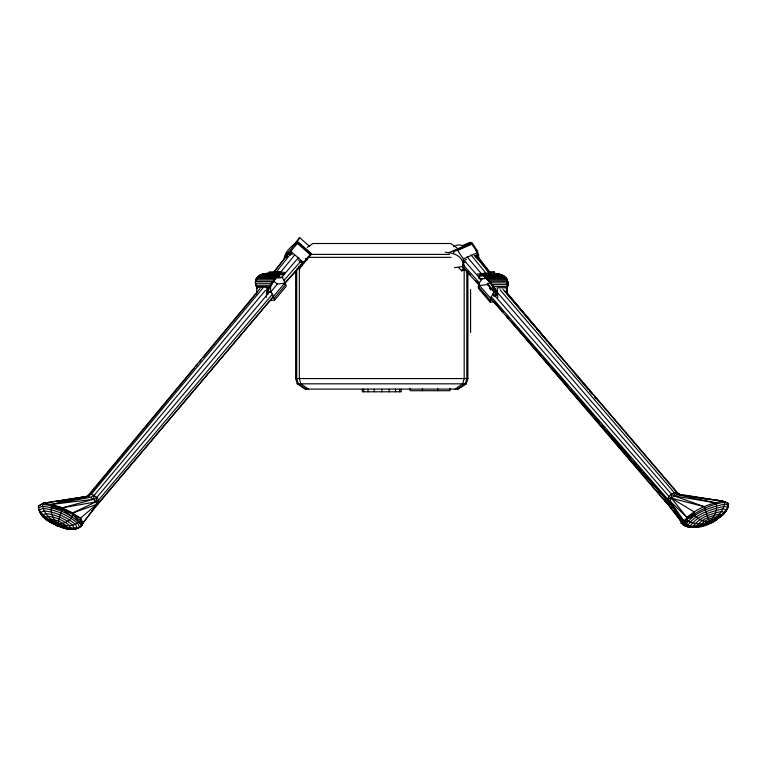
<?xml version="1.0" encoding="UTF-8"?>
<svg xmlns="http://www.w3.org/2000/svg" width="767" height="767" viewBox="0 0 767 767"><rect width="100%" height="100%" fill="white"/><g stroke="black" fill="none" stroke-linecap="round" stroke-linejoin="round"><path stroke-width="1.15" d="M467.899 271.604L467.899 378.553L466.307 383.826L458.34 389.109L305.189 389.109L297.222 383.826L295.631 378.553L295.631 271.604M299.351 268.047L299.351 378.553L300.865 383.826L308.497 389.109M464.179 269.227L464.179 378.553L462.664 383.826L455.032 389.109M466.815 271.604L466.815 378.553L465.243 383.826L457.372 389.109M506.671 288.622C511.781 280.434 502.011 273.397 494.36 274.787M506.623 280.636L507.083 280.06L488.761 279.907L488.282 280.482L489.816 281.249L507.649 281.393L507.035 287.414L507.543 286.618L493.68 286.503L484.293 275.209L483.277 274.691L478.934 275.209L478.934 278.805L479.557 278.737L479.615 275.995L481.571 274.922L481.705 275.765L483.133 275.583L485.137 276.983L490.535 283.474L494.61 289.418L495.54 292.026L495.741 294.854L493.756 295.333L493.804 296.196C499.202 296.887 495.655 288.565 493.68 286.503L493.171 287.299M503.67 277.616L503.708 276.724L485.137 276.983L485.358 276.12L501.417 275.708L501.513 276.59L502.596 276.158L484.533 276.465L484.782 275.602L501.417 275.708M38.436 506.047C38.801 523.104 65.253 531.167 73.181 514.935L72.683 513.018L62.463 507.792L51.552 504.418L43.316 503.238L38.436 506.047L43.316 503.238L88.119 496.239L91.263 494.341L262.793 288.152M458.608 267.616L461.811 270.933L464.121 267.05L463.364 258.93L457.631 250.483L454.639 250.608L453.076 253.676M478.196 259.313L477.563 252.611L471.839 244.165L469.711 243.906L468.129 245.009M261.768 275.171L261.806 274.298L263.196 273.905L268.92 273.349M256.485 294.212L256.887 286.522L266.926 286.494L266.341 297.471M283.982 274.893C275.516 272.247 272.333 286.091 267.472 290.722L267.28 294.307L268.124 293.809L267.472 290.722L268.536 287.203L278.392 274.682L280.233 273.32L284.643 274.097M270.387 292.38L270.674 286.887M276.609 277.069L278.843 277.06L279.111 271.873L285.382 272.525M506.402 279.504L506.047 277.692L504.293 277.031L504.533 276.235L502.596 275.967L502.423 274.998L497.524 274.902L499.816 274.95L500.017 274.164L498.234 274.644L498.301 273.819L496.623 274.461L496.508 273.608L494.111 274.413L498.234 274.644L502.596 275.967L503.536 275.564L506.047 277.692L506.862 278.929L506.402 279.504L502.423 274.998L494.207 273.531M477.563 253.129L477.668 251.231L472.041 242.736L469.922 242.468L462.233 245.766M267.942 293.521L268.536 287.203L256.811 287.232C253.58 282.477 256.274 275.641 261.806 274.298L279.658 274.663L279.293 273.877L263.196 273.905L279.725 273.551L280.434 274.212L280.022 273.368L266.532 273.407L266.417 274.26L264.644 273.618L264.826 274.423M283.8 274.605L284.471 273.809L281.815 274.394L281.873 273.541M57.209 525.146C63.124 529.22 79.03 533.055 83.114 523.209L96.805 504.331L99.068 502.414L284.653 283.167L301.067 264.874M479.615 275.995L481.705 275.765L482.616 274.797L482.385 275.66L483.277 274.691L482.779 275.564L483.411 274.701L495.53 274.797L483.536 274.739L483.133 275.583L483.9 274.931L498.464 275.027L498.397 275.842L500.18 275.353L484.293 275.209L483.488 275.737L483.9 274.931L496.661 274.835L483.536 274.739L482.922 275.545L483.411 274.701L485.597 274.72M697.251 526.632L693.176 527.418L687.548 525.759C695.333 513.89 711.172 509.173 724.527 506.316L727.96 507.543C720.74 520.093 697.73 534.455 684.404 523.315L683.972 521.109L669.716 503.162L669.898 500.899C671.595 497.169 675.315 494.36 679.476 494.274L722.792 501.129L728.497 503.536C728.938 508.032 725.64 512.164 722.667 515.251C719.178 516.843 712.927 524.494 709.58 522.528M298.075 268.392L311.181 253.589L298.296 242.257L290.837 251.327L284.116 258.057L285.564 256.312M265.43 290.348L94.073 495.396L93.584 499.327L95.779 501.896L96.805 504.331L96.364 505.971L81.417 524.599M257.357 288.114L257.271 288.766L255.91 285.219L270.051 285.18L270.54 285.966L271.451 283.253L255.478 283.301L255.44 281.537L272.745 281.489L273.205 282.151L273.924 279.926L255.737 279.974L256.283 278.632L257.482 278.076L257.098 277.395L276.945 277.328L276.551 276.657L257.722 276.705L258.115 277.376M478.397 258.949L478.205 259.668M286.427 257.645C280.617 252.813 299.264 241.595 299.561 237.569L309.801 246.571M482.568 278.306L479.385 282.85L478.416 288.363L490.238 302.179L493.718 301.843M490.238 302.179L491.206 296.676L494.379 292.122M51.121 522.797L44.371 517.83L43.019 514.82L45.819 513.602C55.655 514.542 65.137 518.751 72.664 525.117L74.016 528.118L70.372 527.754L68.167 528.712C57.688 524.235 45.828 519.777 39.107 510.017L42.77 508.425C55.617 509.662 68.014 515.156 77.841 523.468L79.605 527.389L74.016 528.118L71.216 529.335C58.704 530.026 48.676 516.066 51.552 504.418L88.119 496.239L93.584 499.327L96.747 497.495L270.214 291.057L272.429 294.173L274.663 300.079L269.505 300.693M478.109 286.925L479.126 283.982L477.563 282.246M507.965 282.946L507.486 285.42L507.946 284.701L492.289 284.576L490.535 283.474L490.995 282.812L507.965 282.946L507.524 283.608M507.371 283.464L507.706 281.815L506.862 278.929L506.958 280.866L507.409 280.262M83.114 523.209L80.487 518.147L72.683 513.018L96.805 504.331L80.487 518.147L80.554 520.553C72.203 529.815 56.71 524.369 47.084 519.671L46.02 517.303L48.225 516.344C55.943 517.092 63.402 520.39 69.308 525.395L70.372 527.754C58.302 525.941 43.585 517.476 42.396 504.312L51.168 505.568L72.683 513.018L95.779 501.896L96.747 497.495L94.073 495.396L91.263 494.341L89.068 494.6L86.556 496.517L68.944 499.643M478.627 259.697L478.598 254.98L475.636 249.841M504.485 278.172L504.724 277.376L486.46 277.232L486.173 278.028L485.942 276.695L502.596 276.158M255.737 279.974L256.168 280.578L255.737 279.974L256.734 279.207L256.283 278.632L274.969 278.584L274.385 280.53L273.924 279.926M272.745 281.489L271.921 283.972L271.451 283.253M94.073 495.396L90.784 497.284L51.552 504.418L93.584 499.327L62.463 507.792L57.055 525.846L49.51 521.809L42.281 515.894L40.689 512.366L43.978 510.927C55.54 512.04 66.7 516.987 75.549 524.465L77.131 527.993L73.843 529.431L69.672 528.837M507.035 287.414L507.946 284.701M727.519 506.402L728.497 503.536L722.792 501.129L677.223 494.542L674.251 492.625L500.074 289.792M485.636 277.472L485.942 276.695M258.834 276.743L259.419 275.401L279.102 275.113L278.881 274.231L260.502 274.826L278.392 274.682L278.526 275.641L259.419 275.401L259.639 276.187L258.834 276.743L258.613 275.947L277.846 275.238L278.038 276.139L258.613 275.947M723.406 513.133L725.985 511.206L728.65 505.386L725.007 504.082C710.836 507.112 694.01 512.126 685.756 524.724L690.99 526.987L693.253 526.546M720.04 517.198L721.229 514.993L726.445 509.921L723.358 508.818C711.345 511.388 697.088 515.635 690.079 526.315C701.997 525.51 716.666 522.183 724.173 512.442L721.546 511.503C711.335 513.689 699.207 517.303 693.253 526.383L695.88 527.322L705.985 523.919L721.229 514.993L719.168 514.254C711.134 515.97 701.613 518.808 696.935 525.941L698.996 526.68M676.293 510.448L667.597 501.158L667.578 499.049C669.112 495.444 672.63 492.309 676.715 492.395L680.885 495.348L676.715 492.395L503.066 289.514M505.865 279.504L506.258 278.833L487.745 278.67L487.352 279.351L488.761 279.907M487.745 278.67L486.748 278.651L487.15 277.99L505.616 278.143L505.223 278.805M505.654 278.363L506.047 277.692M300.233 267.041L299.216 268.901L310.865 254.884M494.61 289.418L495.175 288.536L495.127 290.434L495.846 290.07L495.54 292.026L496.22 292.054L495.741 294.854L496.412 295.65L495.559 295.151M91.637 511.311L99.068 502.414L98.579 500.065L96.747 497.495M273.023 297.03L98.08 503.929M507.198 284.279L507.706 281.815L507.255 282.477M491.81 285.295L492.289 284.576M284.72 256.14L291.46 248.69L299.561 237.569M507.208 281.997L507.649 281.393M96.364 505.971L99.068 502.414L95.779 501.896L62.463 507.792L51.168 505.568M489.816 281.249L489.346 281.863L490.995 282.812M272.525 273.685L288.334 253.436M274.183 271.873L285.583 257.3M275.18 273.368L291.297 253.081M280.089 272.822L294.346 255.43M260.138 288.459L87.448 496.239M194.118 368.39L88.119 496.239L43.316 503.238M195.643 366.559L197.167 364.718M199.458 361.966L200.983 360.126M203.265 357.364L257.424 292.131M298.449 267.654L297.002 269.399L297.673 268.747M270.128 292.697L277.395 284.03L284.653 283.167L285.707 284.605L286.292 286.225L274.663 300.079M274.087 298.459L285.707 284.605M272.429 294.173L98.579 500.065L95.779 501.896M298.708 257.348L281.834 277.194L284.058 280.31L284.653 283.167M284.058 280.31L301.182 260.818M284.231 284.145L300.52 266.044M294.921 245.507L298.296 242.257M462.75 267.261L479.404 285.42L487.563 284.643L490.525 281.786M310.482 254.126L311.181 253.589M700.309 526.037C710.961 523.688 723.866 513.775 724.777 502.203C709.619 504.293 696.005 512.03 683.972 521.109L671.058 504.331L665.094 497.745M705.688 524.896L702.409 525.539L700.98 525.031C704.211 520.112 710.769 518.156 716.301 516.977L717.72 517.485C711.22 524.331 696.1 525.903 687.855 520.822L684.404 523.315L686.686 519.317L686.743 517.246L671.499 498.234L668.977 496.47L492.903 293.55M307.279 247.415L312.859 243.513L450.67 243.513L457.18 248.057M75.943 528.99L80.372 526.747M708.823 499.202L722.792 501.129C708.631 503.919 693.138 509.518 683.972 521.109L669.898 500.899L667.578 499.049L491.206 296.676M717.413 519.173L709.83 523.161L701.949 526.143M484.782 275.602L483.958 276.024L484.293 275.209L498.464 275.027M677.223 494.542L714.739 502.692L716.196 503.871C717.778 510.506 713.991 517.198 709.58 521.905C704.173 521.934 698.353 519.94 695.132 515.386L686.686 519.317L687.855 520.822M667.578 499.049L671.499 498.234L694.212 511.944L694.327 513.727L686.743 517.246L669.898 500.899L667.597 501.158L479.404 285.42M454.639 250.608L469.711 243.906M453.93 251.327L470.717 243.858M457.631 250.483L471.839 244.165M463.364 258.93L477.563 252.611M463.268 260.818L466.547 259.361M474.198 255.967L477.477 254.51M463.45 262.678L465.636 261.7M475.463 257.328L477.649 256.36M462.07 269.687L464.256 268.709M461.811 270.933L465.09 269.476M469.922 242.468L467.803 244.615L464.514 246.025M502.778 277.127L503.708 276.724L486.46 277.232L486.748 278.651M453.719 246.677L458.004 244.846L464.802 245.814L448.733 252.698L445.33 252.209M462.846 245.929L470.928 242.43M475.377 256.351L478.598 254.98M476.921 258.68L479.068 257.77M678.153 517.054L680.78 520.918L681.192 523.123L683.57 522.557L687.74 526.9L692.63 527.274L690.875 526.603M698.708 526.181L700.53 525.798M267.472 290.722L268.162 290.588M690.012 526.498L687.74 526.9L684.308 525.596L681.192 523.123L684.864 524.59L687.031 524.551M692.994 526.804L689.926 527.36L687.865 526.574M59.558 501.311L61.897 500.899M64.246 500.477L66.595 500.065M684.864 524.59L687.107 524.197M267.702 289.111L268.594 289.015M477.41 274.04L484.849 273.244L494.686 273.32L494.801 275.401M480.88 278.891L487.313 278.45M488.167 272.716L494.542 272.074L494.638 274.155M542.317 357.432L666.092 502.021L680.78 520.918L683.57 522.557L670.646 503.881L668.095 504.12L664.663 500.899L510.189 320.539M664.663 500.899L666.092 502.021L668.556 501.819L670.646 503.881M454.447 267.654L462.568 266.58C464.764 258.297 455.79 253.292 448.733 252.698M281.815 274.394L280.233 273.32L280.722 274.193L280.118 273.33L264.644 273.618L279.725 273.551L280.099 274.365L279.293 273.877M269.083 271.901L279.111 271.873M267.712 273.368L276.82 273.34M266.532 273.407L280.118 273.33L280.617 274.174L280.118 273.33M276.12 277.855L280.578 277.846M310.299 254.404L449.654 254.404M307.711 257.348L451.044 257.348M295.631 378.553L467.899 378.553M297.222 383.826L466.307 383.826M494.753 273.8L498.301 273.819L493.814 273.714M494.178 273.589L496.508 273.608L494.121 273.551M490.171 271.969L494.542 272.074M497.936 275.334L500.199 275.391M501.225 276.408L503.488 276.465M494.332 274.02L500.017 274.164M276.551 276.657L277.51 276.695L277.223 275.899M278.843 277.06L283.013 277.501M693.694 497.112L696.024 497.428M699.514 497.917L701.843 498.234M704.164 498.56L706.493 498.876M62.472 509.413L82.51 524.916L80.487 518.147L62.472 509.413L42.233 506.191L38.35 507.888L40.872 513.948M722.792 501.829L726.282 502.375M678.948 494.514L682.448 495.089M684.787 495.472L687.117 495.856M689.456 496.239L691.786 496.632M694.116 497.016L696.455 497.399M698.785 497.783L701.124 498.167M703.454 498.55L705.793 498.933M708.123 499.317L710.463 499.71M714.739 502.692L674.088 495.894L671.422 494.121L498.205 293.406M684.308 525.596L686.829 526.181M709.954 523.41L704.279 506.651L671.499 498.234L671.422 494.121M679.476 494.274L674.251 492.625L674.088 495.894L704.279 506.651M50.843 507.418L61.859 511.244L72.338 516.642M63.431 527.312L66.547 528.386L65.013 528.453L57.065 525.692M682.525 524.542L686.168 525.932L681.192 523.123M306.158 389.109L298.286 383.826L296.714 378.553L296.714 269.227M491.225 299.245L503.181 312.265M667.597 501.158L669.716 503.162M53.086 523.497L50.306 521.349L49.567 519.719L51.082 519.058L58.743 521.033L65.607 525.29L66.346 526.919L64.831 527.581C58.906 526.833 52.913 524.283 48.321 520.572M274.145 281.489L277.395 284.03M297.011 241.26L311.162 253.743M298.018 242.832L310.903 254.174M297.519 243.523L310.395 254.865M305.314 258.575L307.021 260.071M290.837 251.327L303.722 262.659M289.734 252.448L292.313 254.721M298.325 260.013L302.62 263.79M288.584 253.676L290.3 255.19M287.539 253.206L289.245 254.711M300.328 264.462L302.035 265.967M285.746 255.152L287.452 256.648M298.536 266.408L300.242 267.904M666.092 502.021L683.57 522.557M464.677 268.728L470.161 274.73M475.655 280.732L478.79 284.164M462.731 264.423L479.385 282.85M464.61 260.953L481.082 279.725M507.112 316.761L508.684 318.564M511.829 322.169L514.187 324.863M516.546 327.567L535.404 349.177M538.549 352.782L540.908 355.476M543.266 358.179L546.411 361.784M547.983 363.587L566.842 385.197M570.773 389.694L572.345 391.496M574.704 394.2L577.848 397.795M579.421 399.597L599.075 422.109M602.22 425.714L604.578 428.408M606.937 431.112L609.286 433.815M610.858 435.618L630.512 458.12M633.657 461.724L636.016 464.428M638.374 467.132L641.519 470.727M643.091 472.53L661.95 494.14M504.801 290.827L678.143 493.478M487.563 284.643L494.207 292.409M512.739 322.878L514.302 324.69M517.409 328.334L519.748 331.056M521.301 332.878L540.764 355.61M493.881 301.508L499.317 307.855M501.647 310.568L503.2 312.38M506.306 316.004L508.636 318.727M478.666 286.848L490.487 300.674M650.704 480.899L652.257 482.721M654.587 485.444L657.683 489.087M659.236 490.909L668.556 501.819L668.095 504.12L680.78 520.918M467.132 256.887L481.743 274.155M506.757 292.38L552.93 347.441M554.474 349.273L556.784 352.024M559.085 354.776L560.629 356.617M575.25 374.047L588.337 389.655M589.871 391.486L592.182 394.238M594.492 396.99L596.026 398.83M506.556 292.841L511.167 298.334M512.701 300.165L515.002 302.907M516.536 304.739L534.954 326.684M536.488 328.516L543.4 336.742M544.934 338.573L547.235 341.315M549.536 344.067L551.07 345.888M487.304 283.33L494.581 292.016M489.461 288.239L490.918 289.974M483.2 293.004L486.844 297.347M488.301 299.082L489.758 300.827M470.957 254.865L485.981 273.225M274.969 278.584L275.439 279.159L275.967 277.357L276.35 278.028M475.013 255.469L490.468 274.778M476.211 256.015L490.027 273.359M478.713 258.671L480.161 260.521M486.681 268.843L488.128 270.693M479.154 258.306L490.602 272.975M674.203 511.263L676.839 515.127M491.503 283.895L492.845 285.918M255.478 283.301L256.408 286.005M268.536 287.203L269.083 288.076M694.327 513.727L695.132 515.386M81.34 526.325L79.471 522.164L73.181 514.935L80.554 520.553L82.51 524.916M507.438 294.499L507.083 287.913L497.246 287.836L497.783 297.711M493.43 288.239L493.718 293.723M484.849 273.244L485.127 278.44M506.766 286.743L507.045 293.33M493.095 286.877L493.239 290.175M470.583 289.552L470.583 332.495M449.989 388.418L449.989 390.719L410.153 390.719L410.153 388.418M437.669 388.418L437.669 390.719M422.473 388.418L422.473 390.719M401.227 389.109L401.227 391.793L362.302 391.793L362.302 389.109M399.751 389.109L399.751 391.793M395.532 389.109L395.532 391.793M389.214 389.109L389.214 391.793M381.765 389.109L381.765 391.793M374.315 389.109L374.315 391.793M367.997 389.109L367.997 391.793M363.779 389.109L363.779 391.793M705.669 522.893L705.256 523.66L707.653 523.593L711.92 521.675L713.789 519.815L711.383 519.882L705.669 522.893M54.304 521.627L53.537 521.972L53.911 522.797L57.41 524.964L62.089 525.635L58.206 522.634L54.304 521.627"/></g></svg>
